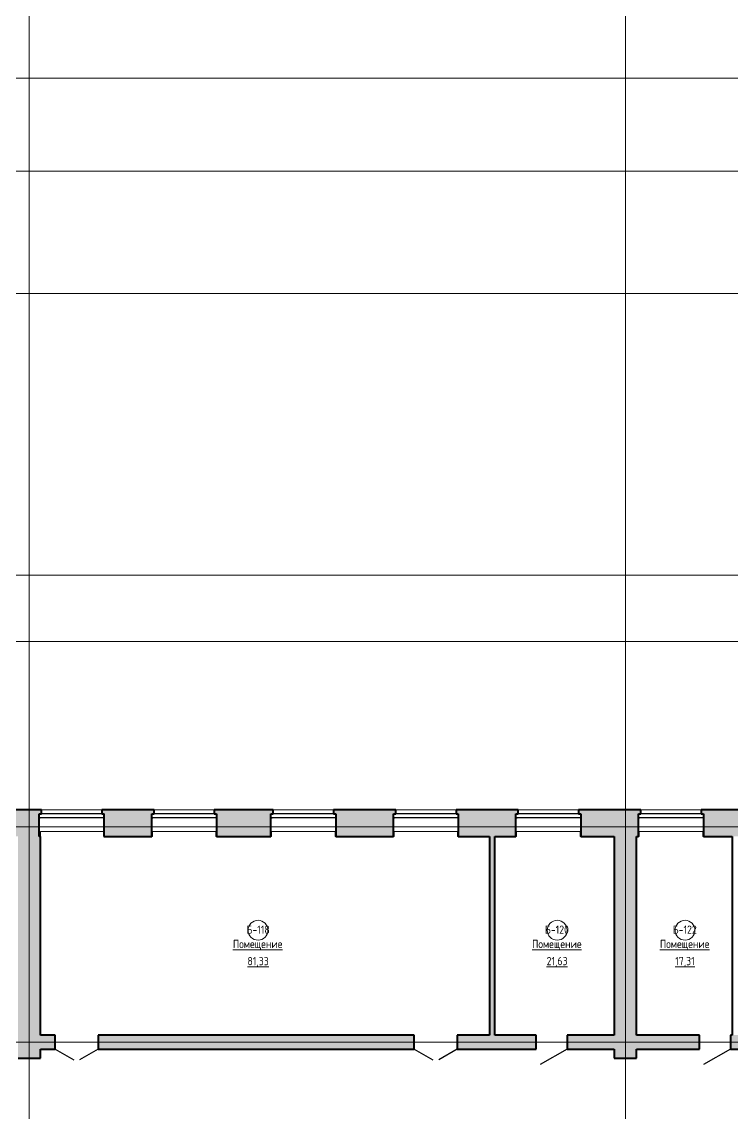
# Model space of a CAD drawing. Header units: millimetres. Extents: x -13853 to 411335, y -23261 to 161252.
# Drawn here: x 63129 to 84581, y 11139 to 44091 of the extents above; entities that cross this region are included whole.
import ezdxf

# ---------------------------------------------------------------- set-up
doc = ezdxf.new("R2010")
doc.units = ezdxf.units.MM
doc.linetypes.add('ADSK_Линия сетки', pattern=[21, 12, -3, 3, -3])
for name, color, linetype, lineweight in [('Двери', 7, 'Continuous', 18), ('Каркас_Импост', 7, 'Continuous', 30), ('Марки помещений', 7, 'Continuous', 18), ('Окна', 7, 'Continuous', 18), ('Оси', 7, 'Continuous', 9), ('Панель', 7, 'Continuous', 30), ('Стены', 7, 'Continuous', 18), ('Стены разрез', 7, 'Continuous', 40)]:
    doc.layers.add(name, color=color, linetype=linetype, lineweight=lineweight)
doc.styles.add('GOST Common_1', font='GOST Common.ttf', dxfattribs={"width": 0.9, "height": 250})

# ---------------------------------------------------------------- blocks, each defined once
blk = doc.blocks.new('ИРНИТУ_Дверь_Однопольная_ДеревяннаяВнутренняя_филенчатая - 900х2080 без верха-1341253-001_Весь этаж')
at = {"layer": 'Панель'}
blk.add_line((-470, 210), (344, 680), dxfattribs=at)
blk = doc.blocks.new('AC_Дверь_Двупольная_ДеревяннаяВнутренняя_филенчатая_с_верхом - 1260х2080-413008-001_Весь этаж')
at = {"layer": 'Панель'}
for p, q in [((-650, 210), (-87, 535)), ((650, 210), (87, 535))]:
    blk.add_line(p, q, dxfattribs=at)
blk = doc.blocks.new('ИРНИТУ-Окно-ГОСТ23166-99_4_2_Створки - 1920 x 2350-415137-001_Весь этаж')
at = {"layer": 'Каркас_Импост'}
for p, q in [((-1018.1, -160), (941.9, -160)), ((-1018.1, -280), (-1018.1, -160)), ((-1018.1, -160), (-983.1, -160)), ((-1018.1, -280), (941.9, -280)), ((-1018.1, -280), (-983.1, -280)), ((941.9, -160), (906.9, -160)), ((941.9, -280), (906.9, -280)), ((941.9, -280), (941.9, -160))]:
    blk.add_line(p, q, dxfattribs=at)
blk = doc.blocks.new('ADSK_Марка_Помещение - Номер Имя Площадь Площадь проемов-115235-001_Весь этаж')
at = {"layer": 'Марки помещений'}
blk.add_circle((0, 0), 3, dxfattribs=at)

msp = doc.modelspace()

# ---------------------------------------------------------------- hatches: boundary and pattern name
at = {"layer": 'Стены'}
h = msp.add_hatch(color=256, dxfattribs=at)
h.paths.add_polyline_path([(90341, 19495), (91001, 19495), (91001, 20175), (91071, 20175), (91071, 20295), (90271, 20295), (90271, 20175), (90341, 20175)], flags=0)
h.paths.add_polyline_path([(84741, 19495), (85251, 19495), (85251, 20175), (85321, 20175), (85321, 20295), (83641, 20295), (83641, 20175), (83711, 20175), (83711, 19495), (84581, 19495)], flags=0)
h.paths.add_polyline_path([(100866, 19495), (100866, 20295), (98016, 20295), (98016, 20175), (98086, 20175), (98086, 19495), (100206, 19495)], flags=0)
h.paths.add_polyline_path([(95346, 19495), (95346, 20175), (95416, 20175), (95416, 20295), (91971, 20295), (91971, 20175), (92041, 20175), (92041, 19495)], flags=0)
h.paths.add_polyline_path([(89301, 19495), (89301, 20175), (89371, 20175), (89371, 20295), (87141, 20295), (87141, 20175), (87211, 20175), (87211, 19495), (88601, 19495)], flags=0)
h.paths.add_polyline_path([(97046, 19495), (97046, 20175), (97116, 20175), (97116, 20295), (96316, 20295), (96316, 20175), (96386, 20175), (96386, 19495)], flags=0)
h.paths.add_polyline_path([(60551, 19495), (60551, 20175), (60621, 20175), (60621, 20295), (58741, 20295), (58741, 20175), (58811, 20175), (58811, 19495)], flags=0)
h.paths.add_polyline_path([(70651, 19495), (70651, 20175), (70721, 20175), (70721, 20295), (68941, 20295), (68941, 20175), (69011, 20175), (69011, 19495), (70054, 19495)], flags=0)
h.paths.add_polyline_path([(81696, 19495), (81751, 19495), (81751, 20175), (81821, 20175), (81821, 20295), (79941, 20295), (79941, 20175), (80011, 20175), (80011, 19495), (81016, 19495)], flags=0)
h.paths.add_polyline_path([(67051, 19495), (67051, 20175), (67121, 20175), (67121, 20295), (65541, 20295), (65541, 20175), (65611, 20175), (65611, 19495)], flags=0)
h.paths.add_polyline_path([(76311, 19495), (78051, 19495), (78051, 20175), (78121, 20175), (78121, 20295), (76241, 20295), (76241, 20175), (76311, 20175)], flags=0)
h.paths.add_polyline_path([(63651, 19495), (63651, 20175), (63721, 20175), (63721, 20295), (62441, 20295), (62441, 20175), (62511, 20175), (62511, 19495), (63016, 19495)], flags=0)
h.paths.add_polyline_path([(74351, 19495), (74351, 20175), (74421, 20175), (74421, 20295), (72541, 20295), (72541, 20175), (72611, 20175), (72611, 19495)], flags=0)
h.paths.add_polyline_path([(44138, 19495), (45051, 19495), (45051, 20175), (45121, 20175), (45121, 20295), (43341, 20295), (43341, 20175), (43411, 20175), (43411, 19495)], flags=0)
h.paths.add_polyline_path([(47011, 19495), (48651, 19495), (48651, 20175), (48721, 20175), (48721, 20295), (46941, 20295), (46941, 20175), (47011, 20175)], flags=0)
h.paths.add_polyline_path([(56766, 19495), (56851, 19495), (56851, 20175), (56921, 20175), (56921, 20295), (54241, 20295), (54241, 20175), (54311, 20175), (54311, 19495), (56086, 19495)], flags=0)
h.paths.add_polyline_path([(51251, 19495), (52351, 19495), (52351, 20175), (52421, 20175), (52421, 20295), (50541, 20295), (50541, 20175), (50611, 20175), (50611, 19495)], flags=0)
h.paths.add_polyline_path([(41451, 19495), (41451, 20175), (41521, 20175), (41521, 20295), (39741, 20295), (39741, 20175), (39811, 20175), (39811, 19495)], flags=0)
h.paths.add_polyline_path([(32511, 19495), (34151, 19495), (34151, 20175), (34221, 20175), (34221, 20295), (32441, 20295), (32441, 20175), (32511, 20175)], flags=0)
h.paths.add_polyline_path([(36978, 19495), (37851, 19495), (37851, 20175), (37921, 20175), (37921, 20295), (36041, 20295), (36041, 20175), (36111, 20175), (36111, 19495), (36298, 19495)], flags=0)
h.paths.add_polyline_path([(26251, 19495), (27251, 19495), (27251, 20175), (27321, 20175), (27321, 20295), (25641, 20295), (25641, 20175), (25711, 20175), (25711, 19495)], flags=0)
h.paths.add_polyline_path([(23639, 19495), (23751, 19495), (23751, 20175), (23821, 20175), (23821, 20295), (22241, 20295), (22241, 20175), (22311, 20175), (22311, 19495), (22801, 19495)], flags=0)
h.paths.add_polyline_path([(30551, 19495), (30551, 20175), (30621, 20175), (30621, 20295), (29141, 20295), (29141, 20175), (29211, 20175), (29211, 19495), (29811, 19495)], flags=0)
h.paths.add_polyline_path([(18626, 19495), (20351, 19495), (20351, 20175), (20421, 20175), (20421, 20295), (18626, 20295), (18626, 20135)], flags=0)
for points in [[(63016, 12796), (63696, 12796), (63696, 19495), (63016, 19495), (63016, 13027)], [(77251, 13495), (77411, 13495), (77411, 19495), (77251, 19495), (77251, 17027)], [(81696, 12796), (81696, 19495), (81016, 19495), (81016, 12796)]]:
    msp.add_hatch(color=256, dxfattribs=at).paths.add_polyline_path(points, flags=0)
h = msp.add_hatch(color=256, dxfattribs=at)
h.paths.add_polyline_path([(74981, 13075), (74981, 13495), (65436, 13495), (65436, 13075), (70054, 13075)], flags=0)
h.paths.add_polyline_path([(76281, 13075), (78661, 13075), (78661, 13495), (76281, 13495)], flags=0)
h.paths.add_polyline_path([(79601, 13075), (81016, 13075), (81016, 13495), (79601, 13495)], flags=0)
h.paths.add_polyline_path([(64136, 13075), (64136, 13495), (63696, 13495), (63696, 13075)], flags=0)
h = msp.add_hatch(color=256, dxfattribs=at)
h.paths.add_polyline_path([(98561, 13075), (99066, 13075), (99066, 13495), (98561, 13495)], flags=0)
h.paths.add_polyline_path([(90105, 13075), (95961, 13075), (95961, 13495), (90105, 13495)], flags=0)
h.paths.add_polyline_path([(97661, 13075), (97661, 13495), (96861, 13495), (96861, 13075)], flags=0)
h.paths.add_polyline_path([(87061, 13075), (89205, 13075), (89205, 13495), (87061, 13495)], flags=0)
h.paths.add_polyline_path([(83591, 13075), (83591, 13495), (81696, 13495), (81696, 13075)], flags=0)
h.paths.add_polyline_path([(84531, 13075), (86121, 13075), (86121, 13495), (84531, 13495)], flags=0)

# ---------------------------------------------------------------- linework, layer by layer
at = {"layer": 'Оси', "linetype": 'ADSK_Линия сетки'}
for p, q in [((63356, 153732), (63356, -22443)), ((81356, 138555), (81356, -22443)), ((118410, 42385), (-13035, 42385)), ((105176, 39585), (-13035, 39585)), ((118043, 35885), (-13035, 35885)), ((155351, 27385), (-13035, 27385)), ((410517, 25385), (-13035, 25385)), ((-13035, 19785), (410517, 19785)), ((-13035, 13285), (410517, 13285))]:
    msp.add_line(p, q, dxfattribs=at)
at = {"layer": 'Стены'}
for p, q in [((63721, 20295), (65541, 20295)), ((67121, 20295), (68941, 20295)), ((70721, 20295), (72541, 20295)), ((74421, 20295), (76241, 20295)), ((78121, 20295), (79941, 20295)), ((81821, 20295), (83641, 20295)), ((63696, 19495), (63696, 19645)), ((63696, 19645), (65611, 19645)), ((67071, 19495), (67051, 19495)), ((67071, 19495), (67071, 19645)), ((67071, 19645), (68991, 19645)), ((68991, 19645), (68991, 19495)), ((69011, 19495), (68991, 19495)), ((70671, 19495), (70651, 19495)), ((70671, 19495), (70671, 19645)), ((70671, 19645), (72591, 19645)), ((72591, 19645), (72591, 19495)), ((72611, 19495), (72591, 19495)), ((74371, 19495), (74351, 19495)), ((74371, 19495), (74371, 19645)), ((74371, 19645), (76291, 19645)), ((76291, 19645), (76291, 19495)), ((76311, 19495), (76291, 19495)), ((78071, 19495), (78051, 19495)), ((78071, 19495), (78071, 19645)), ((78071, 19645), (79991, 19645)), ((79991, 19645), (79991, 19495)), ((80011, 19495), (79991, 19495)), ((81771, 19495), (81751, 19495)), ((81771, 19495), (81771, 19645)), ((81771, 19645), (83691, 19645)), ((83691, 19645), (83691, 19495)), ((83711, 19495), (83691, 19495))]:
    msp.add_line(p, q, dxfattribs=at)
at = {"layer": 'Стены разрез'}
for p, q in [((63721, 20295), (62441, 20295)), ((63651, 19495), (63651, 20175)), ((63651, 20175), (63721, 20175)), ((63721, 20175), (63721, 20295)), ((67121, 20295), (65541, 20295)), ((65541, 20295), (65541, 20175)), ((65541, 20175), (65611, 20175)), ((65611, 20175), (65611, 19495)), ((67051, 19495), (67051, 20175)), ((67051, 20175), (67121, 20175)), ((67121, 20175), (67121, 20295)), ((70721, 20295), (68941, 20295)), ((68941, 20295), (68941, 20175)), ((68941, 20175), (69011, 20175)), ((69011, 20175), (69011, 19495)), ((70651, 19495), (70651, 20175)), ((70651, 20175), (70721, 20175)), ((70721, 20175), (70721, 20295)), ((74421, 20295), (72541, 20295)), ((72541, 20295), (72541, 20175)), ((72541, 20175), (72611, 20175)), ((72611, 20175), (72611, 19495)), ((74351, 19495), (74351, 20175)), ((74351, 20175), (74421, 20175)), ((74421, 20175), (74421, 20295)), ((78121, 20295), (76241, 20295)), ((76241, 20295), (76241, 20175)), ((76241, 20175), (76311, 20175)), ((76311, 20175), (76311, 19495)), ((78051, 19495), (78051, 20175)), ((78051, 20175), (78121, 20175)), ((78121, 20175), (78121, 20295)), ((81821, 20295), (79941, 20295)), ((79941, 20295), (79941, 20175)), ((79941, 20175), (80011, 20175)), ((80011, 20175), (80011, 19495)), ((81751, 19495), (81751, 20175)), ((81751, 20175), (81821, 20175)), ((81821, 20175), (81821, 20295)), ((85321, 20295), (83641, 20295)), ((83641, 20295), (83641, 20175)), ((83641, 20175), (83711, 20175)), ((83711, 20175), (83711, 19495)), ((63696, 19495), (63651, 19495)), ((63696, 13495), (63696, 19495)), ((65611, 19495), (67051, 19495)), ((69011, 19495), (70651, 19495)), ((72611, 19495), (74351, 19495)), ((76311, 19495), (77251, 19495)), ((77251, 19495), (77251, 13495)), ((77411, 19495), (78051, 19495)), ((77411, 13495), (77411, 19495)), ((80011, 19495), (81016, 19495)), ((81016, 19495), (81016, 13495)), ((81696, 19495), (81751, 19495)), ((81696, 13495), (81696, 19495)), ((83711, 19495), (84581, 19495)), ((84581, 19495), (84581, 13495)), ((64136, 13495), (63696, 13495)), ((64136, 13075), (64136, 13495)), ((74981, 13495), (65436, 13495)), ((65436, 13495), (65436, 13075)), ((74981, 13075), (74981, 13495)), ((77251, 13495), (76281, 13495)), ((76281, 13495), (76281, 13075)), ((78661, 13495), (77411, 13495)), ((78661, 13075), (78661, 13495)), ((81016, 13495), (79601, 13495)), ((79601, 13495), (79601, 13075)), ((83591, 13495), (81696, 13495)), ((83591, 13075), (83591, 13495)), ((84581, 13495), (84531, 13495)), ((84531, 13495), (84531, 13075)), ((63696, 12796), (63696, 13075)), ((63696, 13075), (64136, 13075)), ((65436, 13075), (74981, 13075)), ((76281, 13075), (78661, 13075)), ((79601, 13075), (81016, 13075)), ((81016, 13075), (81016, 12796)), ((81696, 13075), (83591, 13075)), ((81696, 12796), (81696, 13075)), ((84531, 13075), (86121, 13075)), ((63016, 12796), (63696, 12796)), ((81016, 12796), (81696, 12796))]:
    msp.add_line(p, q, dxfattribs=at)

# ---------------------------------------------------------------- block references
at = {"layer": 'Двери', "rotation": 180}
for name, p in [('AC_Дверь_Двупольная_ДеревяннаяВнутренняя_филенчатая_с_верхом - 1260х2080-413008-001_Весь этаж', (64786, 13285)), ('AC_Дверь_Двупольная_ДеревяннаяВнутренняя_филенчатая_с_верхом - 1260х2080-413008-001_Весь этаж', (75631, 13285)), ('ИРНИТУ_Дверь_Однопольная_ДеревяннаяВнутренняя_филенчатая - 900х2080 без верха-1341253-001_Весь этаж', (79131, 13285)), ('ИРНИТУ_Дверь_Однопольная_ДеревяннаяВнутренняя_филенчатая - 900х2080 без верха-1341253-001_Весь этаж', (84061, 13285))]:
    msp.add_blockref(name, p, dxfattribs=at)
at = {"layer": 'Марки помещений', "xscale": 99.99999999999993, "yscale": 99.99999999999993, "zscale": 99.99999999999993}
for p in [(70262, 16662), (79297, 16662), (83157, 16662)]:
    msp.add_blockref('ADSK_Марка_Помещение - Номер Имя Площадь Площадь проемов-115235-001_Весь этаж', p, dxfattribs=at)
at = {"layer": 'Окна', "rotation": 180}
for p in [(64593, 19895), (67993, 19895), (71593, 19895), (75293, 19895), (78993, 19895), (82693, 19895)]:
    msp.add_blockref('ИРНИТУ-Окно-ГОСТ23166-99_4_2_Створки - 1920 x 2350-415137-001_Весь этаж', p, dxfattribs=at)

# ---------------------------------------------------------------- texts
at = {"layer": 'Марки помещений', "lineweight": 9, "char_height": 250, "attachment_point": 1, "style": 'GOST Common_1'}
for s, insert, width in [('-118', (70094, 16805), 663.8), ('\\fGOST Common|b0|i0|c204|p34|;\\W.9;Б', (69915, 16805), 216.46), ('\\fGOST Common|b0|i0|c204|p34|;\\W.9;Б', (78926, 16805), 216.46), ('-120', (79105, 16805), 721.52), ('\\fGOST Common|b0|i0|c204|p34|;\\W.9;Б', (82787, 16805), 216.46), ('-122', (82965, 16805), 721.52), ('\\LПомещение', (69504, 16374), 1875.95), ('\\LПомещение', (78539, 16374), 1875.95), ('\\LПомещение', (82400, 16374), 1875.95), ('\\L81,33', (69942, 15855), 815.32), ('\\L21,63', (78977, 15855), 815.32), ('\\L17,31', (82861, 15855), 757.59)]:
    msp.add_mtext(s, dxfattribs=dict(at, insert=insert, width=width))

doc.saveas('drawing.dxf')
